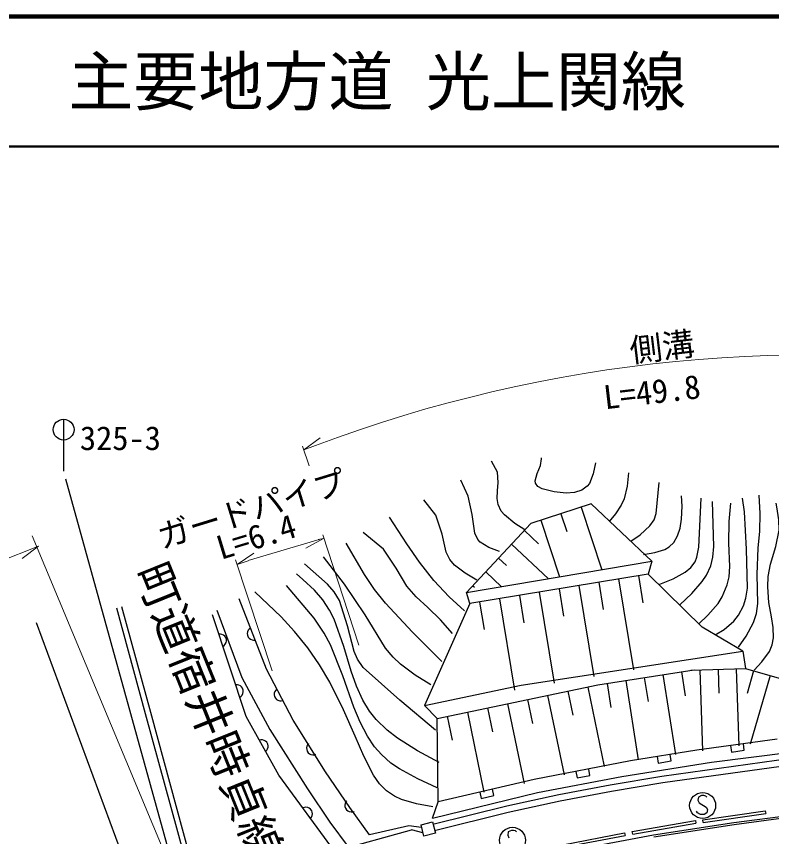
# Model space of a CAD drawing. Units: millimetres, scale not verified. Extents: x 40000 to 680000, y 20000 to 380000.
# Drawn here: x 212742 to 270812, y 316925 to 380000 of the extents above; entities that cross this region are included whole.
import ezdxf
from ezdxf.enums import TextEntityAlignment as Align

# ---------------------------------------------------------------- set-up
doc = ezdxf.new("R2010")
doc.units = ezdxf.units.MM
doc.header["$LTSCALE"] = 1000
for name, color, linetype, lineweight in [('M-BGD', 7, 'Continuous', 25), ('M-BGD-EXST', 7, 'Continuous', 25), ('M-STR-HTXT', 7, 'Continuous', 13), ('M-STR-STRC', 7, 'Continuous', 25), ('M-TTL', 2, 'Continuous', 140), ('M-TTL-LINE', 7, 'Continuous', 50)]:
    doc.layers.add(name, color=color, linetype=linetype, lineweight=lineweight)
doc.layers.add('M-BMK-HTXT', color=7, linetype='Continuous')
doc.layers.add('M-TTL-TXT', color=7, linetype='Continuous')
doc.styles.add('ＭＳ ゴシック', font='')
doc.styles.get('ＭＳ ゴシック').set_extended_font_data('MS Gothic')

msp = doc.modelspace()

# ---------------------------------------------------------------- linework, layer by layer
at = {"layer": 'M-BGD'}
for p, q in [((256941, 342519), (252294, 340994)), ((261599, 338098), (256941, 342519)), ((256167, 342265), (257748, 337446)), ((253069, 341248), (254497, 336896)), ((254618, 341757), (255069, 340381)), ((252294, 340994), (247351, 335686)), ((251800, 340463), (252897, 339442)), ((250811, 339402), (253655, 336753)), ((247351, 335686), (261599, 338098)), ((249823, 338340), (250432, 337773)), ((261599, 338098), (261330, 337118)), ((261330, 337118), (247601, 334839)), ((248834, 337279), (250053, 336144)), ((260567, 336992), (260914, 334899)), ((265475, 333043), (261330, 337118)), ((247846, 336217), (247967, 336104)), ((255991, 336232), (257152, 329238)), ((257516, 336485), (257864, 334389)), ((259042, 336738), (260201, 329758)), ((247601, 334839), (247351, 335686)), ((252940, 335725), (254104, 328717)), ((254465, 335979), (254814, 333878)), ((231974, 329793), (229876, 335200)), ((248364, 334966), (248714, 332857)), ((249889, 335219), (251055, 328197)), ((251415, 335472), (251764, 333368)), ((220443, 334507), (222656, 326384)), ((220829, 334612), (223042, 326489)), ((228153, 334335), (230086, 329149)), ((247601, 334839), (244110, 327012)), ((230412, 326168), (227813, 333980)), ((214255, 333399), (220792, 315709)), ((268588, 331189), (265475, 333043)), ((228431, 332501), (228305, 332501)), ((228545, 332476), (228431, 332501)), ((228671, 332413), (228545, 332476)), ((228760, 332337), (228671, 332413)), ((230518, 332660), (230499, 332546)), ((230499, 332546), (230505, 332419)), ((230505, 332419), (230563, 332270)), ((230575, 332790), (230518, 332660)), ((230647, 332882), (230575, 332790)), ((230744, 332963), (230647, 332882)), ((228836, 332235), (228760, 332337)), ((228797, 331717), (228861, 331843)), ((228886, 332084), (228836, 332235)), ((228861, 331843), (228886, 331957)), ((228886, 331957), (228886, 332084)), ((230563, 332270), (230643, 332173)), ((230643, 332173), (230735, 332101)), ((230735, 332101), (230865, 332044)), ((230865, 332044), (230980, 332024)), ((230980, 332024), (231106, 332030)), ((228620, 331553), (228722, 331628)), ((228722, 331628), (228797, 331717)), ((251558, 328578), (268588, 331189)), ((268588, 331189), (268797, 329853)), ((234022, 325873), (231974, 329793)), ((257450, 328585), (264859, 329760)), ((262455, 329379), (263430, 323226)), ((263885, 329605), (264179, 327751)), ((264599, 329719), (268797, 329853)), ((265299, 329741), (265498, 323513)), ((266698, 329786), (266757, 327962)), ((268098, 329830), (268287, 323901)), ((268797, 329853), (272594, 328761)), ((269430, 329671), (268926, 327917)), ((270696, 329307), (269176, 324024)), ((230086, 329149), (232230, 325171)), ((258165, 328698), (258456, 326860)), ((259595, 328925), (260562, 322828)), ((261025, 329152), (261316, 327314)), ((229731, 328595), (229604, 328595)), ((229844, 328570), (229731, 328595)), ((229971, 328507), (229844, 328570)), ((230059, 328431), (229971, 328507)), ((230135, 328329), (230059, 328431)), ((230186, 328178), (230135, 328329)), ((230160, 327937), (230186, 328051)), ((230186, 328051), (230186, 328178)), ((232618, 328086), (232575, 327951)), ((232679, 328185), (232618, 328086)), ((232766, 328276), (232679, 328185)), ((244110, 327012), (251558, 328578)), ((245103, 326018), (257450, 328585)), ((255135, 328104), (255516, 326270)), ((256678, 328425), (257948, 322318)), ((229920, 327646), (230021, 327722)), ((230021, 327722), (230097, 327811)), ((230097, 327811), (230160, 327937)), ((232575, 327951), (232569, 327834)), ((232569, 327834), (232589, 327709)), ((232589, 327709), (232663, 327568)), ((232663, 327568), (232754, 327480)), ((232754, 327480), (232853, 327419)), ((232853, 327419), (232988, 327377)), ((232988, 327377), (233105, 327370)), ((233105, 327370), (233230, 327390)), ((252048, 327462), (252430, 325624)), ((253592, 327783), (254864, 321663)), ((245103, 326018), (244110, 327012)), ((248961, 326820), (249344, 324979)), ((250505, 327141), (251780, 321009)), ((222656, 326384), (226368, 312770)), ((223042, 326489), (226747, 312899)), ((232921, 321645), (230412, 326168)), ((245875, 326179), (246258, 324333)), ((247418, 326500), (248696, 320354)), ((236508, 321907), (234022, 325873)), ((245167, 319605), (245103, 326018)), ((232230, 325171), (235116, 320592)), ((231548, 324367), (231424, 324344)), ((231665, 324363), (231548, 324367)), ((231801, 324324), (231665, 324363)), ((231902, 324266), (231801, 324324)), ((231995, 324180), (231902, 324266)), ((271231, 324414), (265065, 323571)), ((232073, 324040), (231995, 324180)), ((231995, 323562), (232053, 323663)), ((232053, 323663), (232092, 323799)), ((232096, 323916), (232073, 324040)), ((232092, 323799), (232096, 323916)), ((235087, 323883), (235060, 323744)), ((235060, 323744), (235066, 323628)), ((235066, 323628), (235099, 323506)), ((235137, 323988), (235087, 323883)), ((235215, 324088), (235137, 323988)), ((267653, 323925), (267720, 323429)), ((268711, 323565), (268644, 324060)), ((231909, 323469), (231995, 323562)), ((235099, 323506), (235188, 323373)), ((235188, 323373), (235288, 323295)), ((235288, 323295), (235393, 323245)), ((235393, 323245), (235532, 323218)), ((235532, 323218), (235649, 323223)), ((235649, 323223), (235771, 323257)), ((265065, 323571), (259954, 322744)), ((262016, 323077), (262096, 322584)), ((262366, 321578), (272295, 322951)), ((263083, 322744), (263003, 323237)), ((266201, 322660), (272738, 323483)), ((267720, 323429), (268711, 323565)), ((259954, 322744), (252565, 321309)), ((259290, 321545), (266201, 322660)), ((262096, 322584), (263083, 322744)), ((262442, 321084), (272355, 322454)), ((238386, 319156), (236508, 321907)), ((255769, 321931), (255864, 321440)), ((256846, 321631), (256751, 322122)), ((237205, 315815), (232921, 321645)), ((252565, 321309), (245167, 319605)), ((252807, 320319), (259290, 321545)), ((255864, 321440), (256846, 321631)), ((258406, 320900), (262366, 321578)), ((258494, 320408), (262442, 321084)), ((235116, 320592), (236843, 318046)), ((249466, 320082), (249353, 320569)), ((254452, 320159), (258406, 320900)), ((244726, 318346), (252807, 320319)), ((248379, 320345), (248491, 319858)), ((248491, 319858), (249466, 320082)), ((250449, 319278), (254452, 320159)), ((254551, 319669), (258494, 320408)), ((234888, 319172), (234767, 319133)), ((235004, 319183), (234888, 319172)), ((235143, 319161), (235004, 319183)), ((235251, 319116), (235143, 319161)), ((238029, 319482), (238001, 319343)), ((238001, 319343), (238007, 319227)), ((238007, 319227), (238040, 319105)), ((238079, 319588), (238029, 319482)), ((238156, 319688), (238079, 319588)), ((244726, 318346), (245167, 319605)), ((244776, 317870), (250449, 319278)), ((250563, 318791), (254551, 319669)), ((235354, 319043), (235251, 319116)), ((235449, 318914), (235354, 319043)), ((235432, 318431), (235477, 318538)), ((235488, 318794), (235449, 318914)), ((235477, 318538), (235499, 318678)), ((235499, 318678), (235488, 318794)), ((238040, 319105), (238129, 318972)), ((238129, 318972), (238229, 318894)), ((238229, 318894), (238335, 318845)), ((238335, 318845), (238473, 318817)), ((239905, 317072), (238386, 319156)), ((238473, 318817), (238590, 318823)), ((238590, 318823), (238712, 318856)), ((244896, 317384), (250563, 318791)), ((273029, 318659), (267902, 317982)), ((235359, 318327), (235432, 318431)), ((236843, 318046), (238243, 316147)), ((243854, 317838), (244750, 318066)), ((244750, 318066), (244972, 317190)), ((267902, 317982), (261741, 317036)), ((273046, 318510), (267923, 317833)), ((237205, 315815), (243111, 317442)), ((242910, 317762), (239905, 317072)), ((243884, 317618), (242910, 317762)), ((244007, 317210), (243111, 317442)), ((244076, 316962), (243854, 317838)), ((267923, 317833), (261766, 316888)), ((244972, 317190), (244076, 316962)), ((261741, 317036), (254364, 315642))]:
    msp.add_line(p, q, dxfattribs=at)
for points in [[(251839, 340528), (251075, 341007), (250263, 341664), (250020, 341960), (249779, 342455), (249710, 342919), (249737, 343526), (249791, 344151), (249736, 344952), (249270, 345805)], [(257282, 345666), (257100, 344815), (256807, 344088), (256637, 343862), (256208, 343555), (255658, 343391), (255016, 343348), (254103, 343433), (253173, 343663), (252831, 343853), (252646, 344110), (252628, 344278), (252795, 344837), (253040, 345455), (253113, 345979), (253115, 346053)], [(259816, 344893), (259698, 343870), (259471, 342899), (259257, 342402), (258816, 341745), (258312, 341156)], [(249895, 338862), (249080, 339163), (248410, 339568), (248229, 339764), (247990, 340258), (247797, 341693), (247474, 343106), (246910, 344347)], [(259987, 339653), (260701, 340140), (261459, 340814), (261776, 341284), (261943, 341777), (262178, 344163)], [(260975, 338622), (261828, 338772), (262602, 339016), (262934, 339202), (263291, 339536), (263588, 340043), (263781, 340634), (263896, 341328), (263930, 342341), (263896, 343132)], [(268277, 331493), (268857, 332343), (269430, 333395), (269656, 334085), (269766, 334857), (269709, 337082), (269785, 339136), (269909, 340383), (269930, 341780), (269866, 343175)], [(248159, 336640), (247239, 337181), (246438, 337796), (246066, 338233), (245784, 338795), (245477, 340171), (244993, 341644), (244063, 342819)], [(262221, 336346), (263251, 336756), (264161, 337248), (264599, 337616), (264924, 338060), (265071, 338409), (265220, 339188), (265399, 342960)], [(263767, 334757), (264681, 335628), (265485, 336546), (265811, 337038), (266137, 337741), (266304, 338424), (266378, 339226), (266258, 342703)], [(265184, 333254), (265919, 333944), (266703, 334849), (267021, 335360), (267407, 336292), (267547, 336904), (267611, 337698), (267522, 339503), (267538, 341153), (267675, 342574)], [(266473, 332438), (267158, 332861), (267901, 333483), (268272, 333961), (268649, 334683), (268837, 335264), (268960, 336039), (268895, 339024), (268731, 341892), (268577, 342960)], [(269479, 329732), (270052, 330354), (270639, 331166), (270854, 331664), (270954, 332222), (270929, 333010), (270800, 333828), (270608, 334919), (270517, 336135), (270557, 336930), (270729, 337872), (271140, 339222), (271384, 340494), (271360, 341286), (271208, 342286), (271154, 342574)], [(247187, 334279), (246019, 335373), (244852, 336619), (243735, 338033), (242758, 339434), (241425, 341500)], [(246285, 332544), (245362, 333596), (244390, 334550), (243492, 335355), (242764, 336174), (241949, 337558), (240958, 339022), (239411, 340320)], [(245452, 330391), (243187, 332651), (241112, 334868), (240284, 335918), (239501, 337076), (238092, 339487)], [(244618, 328586), (243413, 329345), (242289, 330180), (241714, 330720), (241133, 331418), (239557, 333990), (237980, 336330), (236356, 338445)], [(244966, 325115), (242215, 327427), (239411, 329927), (238976, 330576), (238702, 331168), (238205, 333123), (237589, 335079), (237171, 335736), (236659, 336340), (234898, 337890)], [(245243, 322615), (243597, 323521), (242045, 324505), (241259, 325114), (240415, 325928), (239897, 326573), (239384, 327407), (238881, 328497), (238471, 329651), (237908, 331553), (237176, 333642), (236826, 334345), (236309, 335131), (235656, 335872), (234770, 336697), (234273, 337126)], [(245104, 320671), (243603, 321356), (242188, 322133), (241541, 322584), (240809, 323231), (240287, 323834), (239731, 324659), (239167, 325737), (238692, 326871), (237850, 329289), (236896, 331683), (236409, 332570), (235628, 333717), (233509, 336223)], [(244757, 319213), (243516, 319447), (242351, 319786), (241821, 320028), (241206, 320442), (240667, 320994), (240207, 321645), (239447, 323123), (238782, 324651), (237900, 326670), (236852, 328791), (236057, 330129), (235144, 331450), (234137, 332705), (233097, 333825), (231079, 335737)]]:
    msp.add_lwpolyline(points, dxfattribs=at)
at = {"layer": 'M-BGD-EXST'}
for p, q in [((265191, 319957), (265151, 319717)), ((265431, 320077), (265191, 319957)), ((265591, 320077), (265431, 320077)), ((265751, 320037), (265591, 320077)), ((265831, 319957), (265751, 320037)), ((265151, 319717), (265231, 319517)), ((265231, 319517), (265791, 319197)), ((265791, 319197), (265871, 318997)), ((265111, 318757), (265031, 318877)), ((265351, 318637), (265111, 318757)), ((265631, 318637), (265351, 318637)), ((265831, 318757), (265631, 318637)), ((265871, 318997), (265831, 318757)), ((250567, 317279), (250527, 317039)), ((250807, 317399), (250567, 317279)), ((250967, 317399), (250807, 317399)), ((251127, 317359), (250967, 317399)), ((251207, 317279), (251127, 317359)), ((250527, 317039), (250607, 316839))]:
    msp.add_line(p, q, dxfattribs=at)
for centre in [(265511, 319317), (250887, 316639)]:
    msp.add_circle(centre, 1000, dxfattribs=at)
at = {"layer": 'M-STR-HTXT'}
for p, q in [((234836, 346663), (236093, 347583)), ((235264, 345442), (234747, 346940)), ((235747, 347005), (234836, 346663)), ((213949, 340050), (225238, 313039)), ((239066, 331656), (236315, 340125)), ((230572, 338157), (236021, 339764)), ((236368, 339858), (235001, 339112)), ((235958, 339764), (236368, 339858)), ((214429, 339272), (128163, 304727)), ((214429, 339272), (213192, 338324)), ((229721, 337842), (231012, 338715)), ((232403, 329685), (229584, 338196)), ((230572, 338126), (229721, 337842))]:
    msp.add_line(p, q, dxfattribs=at)
msp.add_arc((274061, 245256), 108724, 80.57865, 110.6337, dxfattribs=at)
at = {"layer": 'M-STR-STRC'}
for p, q in [((216372, 349022), (216372, 345022)), ((226487, 308479), (216547, 344418)), ((265521, 318202), (270330, 318895)), ((265550, 318004), (270359, 318697)), ((270330, 318895), (270359, 318697)), ((260102, 317315), (264964, 318154)), ((260136, 317118), (264998, 317957)), ((264964, 318154), (264998, 317957)), ((265550, 318004), (265521, 318202)), ((260136, 317118), (260102, 317315)), ((254758, 316301), (259503, 317205)), ((254795, 316104), (259541, 317008)), ((259503, 317205), (259541, 317008))]:
    msp.add_line(p, q, dxfattribs=at)
msp.add_circle((216372, 348222), 800, dxfattribs=at)
at = {"layer": 'M-TTL'}
msp.add_line((680000, 380000), (40000, 380000), dxfattribs=at)
at = {"layer": 'M-TTL-LINE'}
msp.add_line((40000, 370000), (680000, 370000), dxfattribs=at)

# ---------------------------------------------------------------- texts
at = {"layer": 'M-BMK-HTXT', "style": 'ＭＳ ゴシック'}
msp.add_text('町道宿井時貞線', height=2566, rotation=292, dxfattribs=at).set_placement((221115, 337053), align=Align.BOTTOM_LEFT)
at = {"layer": 'M-STR-HTXT', "style": 'ＭＳ ゴシック'}
for s, rotation, p in [('側溝', 6.8, (260079, 352834)), ('L=49.8', 6.7, (258065, 349236)), ('ガードパイプ', 17.1, (224088, 338522)), ('L=6.4', 16.9, (228623, 337676))]:
    msp.add_text(s, height=1833, rotation=rotation, dxfattribs=at).set_placement(p, align=Align.BOTTOM_LEFT)
at = {"layer": 'M-STR-STRC', "style": 'ＭＳ ゴシック'}
msp.add_text('325-3', height=1833, dxfattribs=at).set_placement((217623, 346100), align=Align.BOTTOM_LEFT)
at = {"layer": 'M-TTL-TXT', "style": 'ＭＳ ゴシック'}
msp.add_text('主要地方道 光上関線', height=3666, dxfattribs=at).set_placement((216734, 375000), align=Align.MIDDLE_LEFT)

doc.saveas('drawing.dxf')
